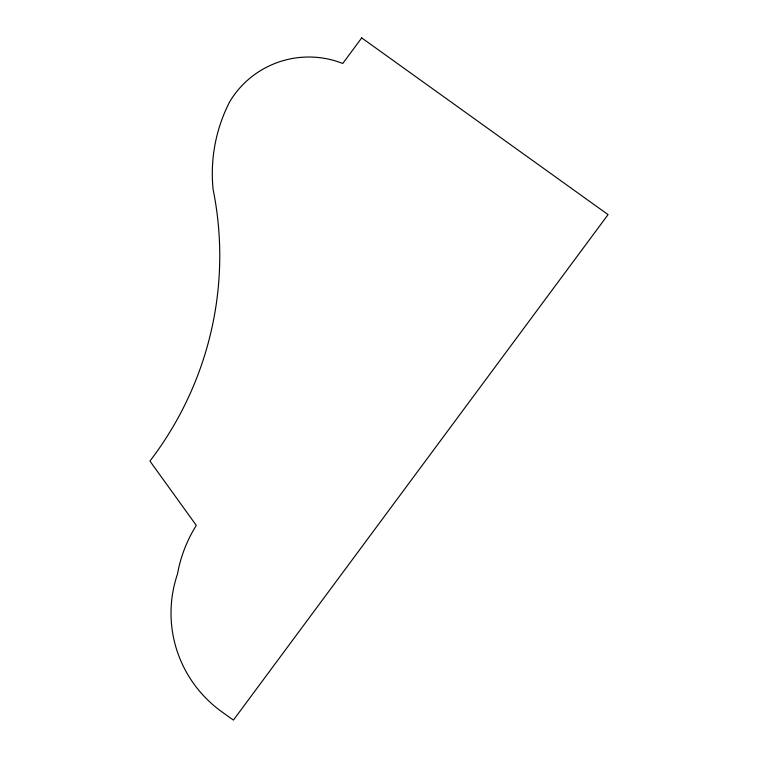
<?xml version="1.0" encoding="UTF-8"?>
<svg xmlns="http://www.w3.org/2000/svg" width="758" height="758" viewBox="0 0 758 758"><rect width="100%" height="100%" fill="white"/><g stroke="black" fill="none" stroke-linecap="round" stroke-linejoin="round"><path stroke-width="1.14" d="M361.708 37.9L342.749 63.483A91.244 89.832 -11 0 0 229.608 101.932A160.781 158.289 -11 0 0 213.121 189.519A344.511 339.177 -11 0 1 149.932 461.072L196.303 525.398A139.017 136.866 -11 0 0 177.486 574.033A124.691 122.758 -11 0 0 220.834 711.08L233.407 720.1L608.068 214.618L361.708 37.9"/></g></svg>
